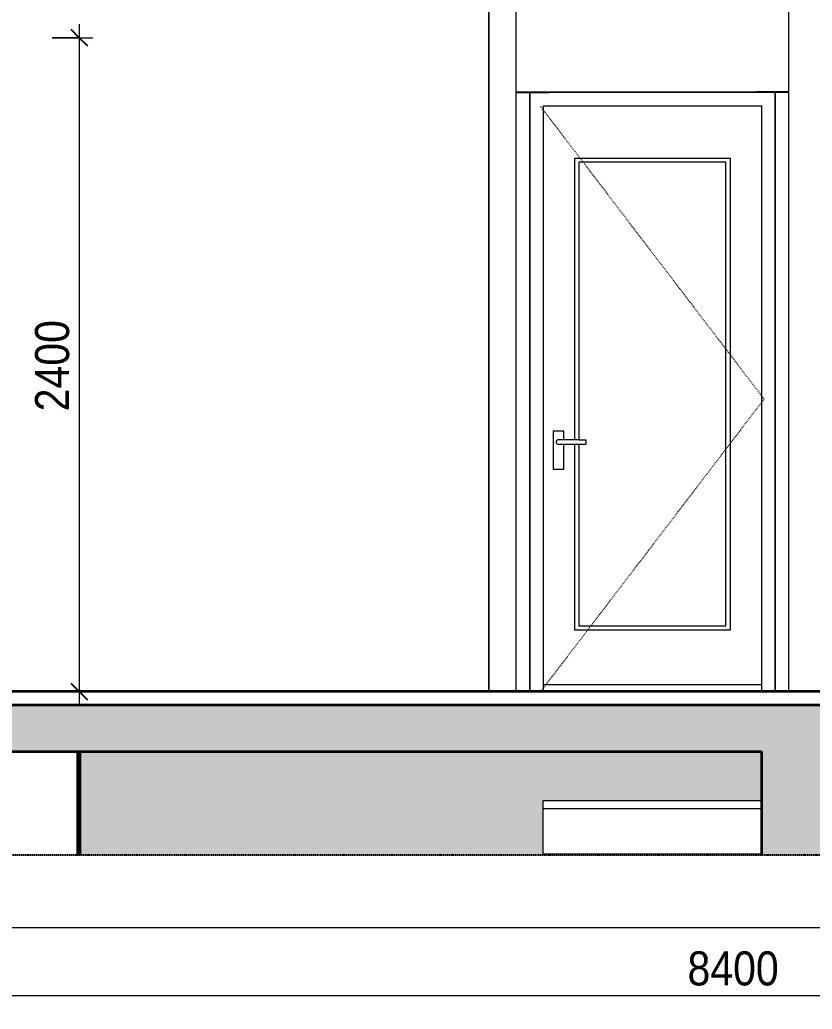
# Model space of a CAD drawing. Header units: millimetres. Extents: x 31499 to 223976, y 3719 to 80291.
# Drawn here: x 49051 to 51959, y 4434 to 8066 of the extents above; entities that cross this region are included whole.
import ezdxf

# ---------------------------------------------------------------- set-up
doc = ezdxf.new("R2010")
doc.units = ezdxf.units.MM
for name, pattern in [('Centre', [31.75, 6.35, -4.7625, 15.875, -4.7625]), ('Dash', [6, 3, -3]), ('Hidden', [7.14375, 4.7625, -2.38125]), ('IMPORT-CENTER _2_', [40.64, 25.4, -5.08, 5.08, -5.08])]:
    doc.linetypes.add(name, pattern=pattern)
for name, color, linetype, lineweight in [('0-4', 130, 'Continuous', 5), ('A-ANNO-DIMS', 211, 'Continuous', 9), ('A-ANNO-DIMS-50', 211, 'Continuous', 9), ('A-CLNG', 13, 'Continuous', 18), ('A-CLNG-1', 250, 'Continuous', 35), ('A-CLNG-PATT-1', 7, 'Continuous', 18), ('A-CLNG-PATT-2', 31, 'Continuous', 25), ('A-DETL-GENF', 92, 'Continuous', 18), ('A-DETL-GENF-4', 92, 'Hidden', 25), ('A-DETL-GENF-5', 9, 'Continuous', 18), ('A-DETL-GENF-HDLN-1', 7, 'Dash', 18), ('A-DETL-MEDM', 33, 'Continuous', 35), ('A-DOOR', 31, 'Continuous', 18), ('A-DOOR-1', 7, 'Continuous', 18), ('A-DOOR-3', 90, 'Continuous', 25), ('A-FLOR-FNSH-1', 250, 'Continuous', 35), ('A-FLOR-LEVL-2', 51, 'Centre', 9), ('A-WALL-6', 7, 'Continuous', 18), ('G-IMPT', 8, 'Continuous', 18), ('G-IMPT-3', 8, 'IMPORT-CENTER _2_', 18), ('M-EQPM', 50, 'Continuous', 18), ('M-EQPM-1', 50, 'Continuous', 25), ('M-EQPM-2', 7, 'Continuous', 18), ('S-COLS-10', 7, 'Continuous', 18)]:
    doc.layers.add(name, color=color, linetype=linetype, lineweight=lineweight)
doc.styles.add('UTM Avo', font='', dxfattribs={"width": 0.9, "height": 125})
doc.styles.get('UTM Avo').set_extended_font_data('UTM Avo')
doc.dimstyles.new('1_Dim_chi_tiet_2_5', dxfattribs={"dimscale": 304.8, "dimtxt": 124.912619, "dimasz": 0.19685, "dimexe": 0.164042, "dimexo": 0.0625, "dimgap": 0.016404, "dimtad": 1, "dimdec": 0, "dimrnd": 5, "dimzin": 0, "dimdsep": 46, "dimtxsty": 'UTM Avo', "dimblk1": 'OBLIQUE', "dimblk2": 'OBLIQUE', "dimsah": 1, "dimcen": 0.09, "dimdle": 0.164042, "dimazin": 0, "dimtfac": 1, "dimtdec": 4, "dimtix": 1, "dimtmove": 0, "dimatfit": 3, "dimfxl": 0.328084, "dimfxlon": 1, "dimtvp": 1, "dimtolj": 1, "dimtzin": 0, "dimarcsym": 2})

# ---------------------------------------------------------------- blocks, each defined once
blk = doc.blocks.new('DOOR_CW_01 CANH MO-PANEL KINH - DIG_02-800x2200-CỬA NHÔM KÍNH-400864-TKCS_CĂN HỘ LOẠI 2A - MẶT CẮT 1')
at = {"layer": 'A-DOOR-3'}
blk.add_line((38052.564287, 7800), (37932.564287, 7800), dxfattribs=at)
blk = doc.blocks.new('DOOR_CW_01 CANH MO-PANEL KINH - DIW_01-900x2200-CỬA GỖ VÂN LAMINATE-553393-TKCS_CĂN HỘ LOẠI 2A - MẶT CẮT 1')
at = {"layer": 'A-DOOR-3'}
blk.add_line((37052.564287, 7800), (37172.564287, 7800), dxfattribs=at)
blk = doc.blocks.new('DOOR_CW_01 CANH MO-PANEL KINH - DIG_01-900x2200-CỬA NHÔM KÍNH-901215-TKCS_CĂN HỘ LOẠI 2A - MẶT CẮT 1')
at = {"layer": 'A-DETL-GENF-HDLN-1'}
for p, q in [((37962.6, 6673.5), (37142.6, 7747)), ((37142.6, 5600), (37962.6, 6673.5))]:
    blk.add_line(p, q, dxfattribs=at)
at = {"layer": 'A-DOOR-1'}
for p, q in [((38002.6, 7800), (37102.6, 7800)), ((37102.6, 7800), (37102.6, 5600)), ((38002.6, 5600), (38002.6, 7800)), ((37152.6, 5600), (37152.6, 7750)), ((37152.6, 7750), (37952.6, 7750)), ((37952.6, 7750), (37952.6, 5600)), ((37267.6, 6524.5), (37267.6, 7558)), ((37267.6, 7558), (37837.6, 7558)), ((37837.6, 7558), (37837.6, 5826)), ((37822.6, 7543), (37282.6, 7543)), ((37282.6, 7543), (37282.6, 6524.5)), ((37822.6, 5841), (37822.6, 7543)), ((37227.3, 6556), (37187.8, 6556)), ((37187.8, 6556), (37187.8, 6416)), ((37227.3, 6524.5), (37227.3, 6556)), ((37282.6, 6524.5), (37207.6, 6524.5)), ((37282.6, 6507.5), (37207.6, 6507.5)), ((37227.3, 6416), (37227.3, 6507.5)), ((37267.6, 5826), (37267.6, 6507.5)), ((37282.6, 6524.5), (37308.4, 6524.5)), ((37282.6, 6507.5), (37282.6, 5841)), ((37308.4, 6507.5), (37282.6, 6507.5)), ((37308.4, 6524.5), (37308.4, 6507.5)), ((37187.8, 6416), (37227.3, 6416)), ((37837.6, 5826), (37267.6, 5826)), ((37282.6, 5841), (37822.6, 5841)), ((37152.6, 5626), (37952.6, 5626))]:
    blk.add_line(p, q, dxfattribs=at)
for start, end in [(90, 180), (180, 270)]:
    blk.add_arc((37207.6, 6516), 8.5, start, end, dxfattribs=at)
blk = doc.blocks.new('NCV_TKTC_TANG 2_rvt-2-TKCS_CĂN HỘ LOẠI 2A - MẶT CẮT 1')
at = {"layer": 'A-FLOR-FNSH-1'}
blk.add_line((41852.6, 5600), (35052.6, 5600), dxfattribs=at)
at = {"layer": 'A-WALL-6'}
for p, q in [((36952.6, 5600), (36952.6, 8100)), ((37102.6, 5700), (37102.6, 7800)), ((37102.6, 7800), (38002.6, 7800)), ((38002.6, 7800), (38002.6, 5700)), ((37102.6, 5600), (37102.6, 5700)), ((38002.6, 5700), (38002.6, 5600))]:
    blk.add_line(p, q, dxfattribs=at)
at = {"layer": 'S-COLS-10'}
for p, q in [((36952.6, 8100), (36952.6, 5600)), ((37052.6, 5600), (37052.6, 8100)), ((38052.6, 8100), (38052.6, 5600))]:
    blk.add_line(p, q, dxfattribs=at)
at = {"layer": 'A-DOOR'}
for name in ['DOOR_CW_01 CANH MO-PANEL KINH - DIW_01-900x2200-CỬA GỖ VÂN LAMINATE-553393-TKCS_CĂN HỘ LOẠI 2A - MẶT CẮT 1', 'DOOR_CW_01 CANH MO-PANEL KINH - DIG_01-900x2200-CỬA NHÔM KÍNH-901215-TKCS_CĂN HỘ LOẠI 2A - MẶT CẮT 1', 'DOOR_CW_01 CANH MO-PANEL KINH - DIG_02-800x2200-CỬA NHÔM KÍNH-400864-TKCS_CĂN HỘ LOẠI 2A - MẶT CẮT 1']:
    blk.add_blockref(name, (0, 0), dxfattribs=at)
blk = doc.blocks.new('Air_Conditioner_on_wall_20381 - Air_Conditioner_on_wall_20381-V13-TKCS_CĂN HỘ LOẠI 2A - MẶT CẮT 1')
at = {"layer": 'M-EQPM-2'}
for p, q in [((37152.2, 5170), (37152.2, 5200)), ((37152.2, 5200), (37952.2, 5200)), ((37952.2, 5200), (37952.2, 5170)), ((37152.2, 5004.1), (37152.2, 5170)), ((37952.2, 5170), (37152.2, 5170)), ((37952.2, 5170), (37952.2, 5004.1)), ((37152.2, 4999.9), (37152.2, 5004.1)), ((37152.2, 5004.1), (37952.2, 5004.1)), ((37952.2, 5004.1), (37952.2, 4999.9))]:
    blk.add_line(p, q, dxfattribs=at)
blk = doc.blocks.new('CL_01-VÁCH DỰNG THẠCH CAO CĂN HỘ LOẠI 1-5A5 - CL_01-VÁCH DỰNG THẠCH CAO CĂN HỘ LOẠI 1A-5-874219-TKCS_CĂN HỘ LOẠI 2A - MẶT CẮT 1')
at = {"layer": 'A-CLNG-PATT-1'}
h = blk.add_hatch(dxfattribs=at)
h.set_pattern_fill('FP_5', color=256, style=0, pattern_type=2)
h.set_pattern_definition([(0, (37692.33, 15875), (406.4, 101.6), [16.764, -288.036, 16.764, -288.036, -1625.6]), (0, (37692.33, 15875), (406.4, 101.6), [-609.6, 16.764, -592.836, 16.764, -288.036, -711.2]), (0, (37692.33, 15875), (406.4, 101.6), [-1524, 16.764, -186.436, 16.764, -491.236]), (120, (37844.73, 15925.8), (-291.1882, 301.1527), [16.764, -288.036, 16.764, -288.036, -1625.6]), (120, (37844.73, 15925.8), (-291.1882, 301.1527), [-609.6, 16.764, -592.836, 16.764, -288.036, -711.2]), (120, (37844.73, 15925.8), (-291.1882, 301.1527), [-1524, 16.764, -186.436, 16.764, -491.236]), (240, (37895.53, 16129), (-115.2118, -402.7527), [16.764, -288.036, 16.764, -288.036, -1625.6]), (240, (37895.53, 16129), (-115.2118, -402.7527), [-609.6, 16.764, -592.836, 16.764, -288.036, -711.2]), (240, (37895.53, 16129), (-115.2118, -402.7527), [-1524, 16.764, -186.436, 16.764, -491.236])])
h.paths.add_polyline_path([(41058.6, 5000), (41062.6, 5000), (41062.6, 5380), (41052.6, 5380), (41052.6, 5000)])
h.paths.add_polyline_path([(35448.5, 5000), (35452.4, 5000), (35452.4, 5380), (35442.4, 5380), (35442.4, 5000)])
at = {"layer": 'A-CLNG-PATT-2'}
h = blk.add_hatch(dxfattribs=at)
h.set_pattern_fill('FP_6', color=256, style=0, pattern_type=2)
h.set_pattern_definition([(0, (37692.334, 15875), (203.2, 50.8), [16.764, -135.636, 16.764, -135.636, -812.8]), (0, (37692.334, 15875), (203.2, 50.8), [-304.8, 16.764, -288.036, 16.764, -135.636, -355.6]), (0, (37692.334, 15875), (203.2, 50.8), [-762, 16.764, -84.836, 16.764, -237.236]), (120, (37768.534, 15900.4), (-145.5941, 150.57636), [16.764, -135.636, 16.764, -135.636, -812.8]), (120, (37768.534, 15900.4), (-145.5941, 150.57636), [-304.8, 16.764, -288.036, 16.764, -135.636, -355.6]), (120, (37768.534, 15900.4), (-145.5941, 150.57636), [-762, 16.764, -84.836, 16.764, -237.236]), (240, (37793.934, 16002), (-57.6059, -201.37636), [16.764, -135.636, 16.764, -135.636, -812.8]), (240, (37793.934, 16002), (-57.6059, -201.37636), [-304.8, 16.764, -288.036, 16.764, -135.636, -355.6]), (240, (37793.934, 16002), (-57.6059, -201.37636), [-762, 16.764, -84.836, 16.764, -237.236])])
h.paths.add_polyline_path([(41030, 5000), (41052.6, 5000), (41052.6, 5380), (38252.6, 5380), (38252.6, 5000), (40052.6, 5000)])
h.paths.add_polyline_path([(35452.6, 5000), (37152.2, 5000), (37152.2, 5200), (37952.2, 5200), (37952.2, 5380), (35452.4, 5380), (35452.4, 5000)])
at = {"layer": 'A-CLNG-1'}
for p, q in [((35442.4, 5380), (35442.4, 5000)), ((35452.4, 5000), (35452.4, 5380))]:
    blk.add_line(p, q, dxfattribs=at)
blk = doc.blocks.new('NCV_TKTC_TANG 1_rvt-2-TKCS_CĂN HỘ LOẠI 2A - MẶT CẮT 1')
at = {"layer": 'A-CLNG'}
blk.add_blockref('CL_01-VÁCH DỰNG THẠCH CAO CĂN HỘ LOẠI 1-5A5 - CL_01-VÁCH DỰNG THẠCH CAO CĂN HỘ LOẠI 1A-5-874219-TKCS_CĂN HỘ LOẠI 2A - MẶT CẮT 1', (0, 0), dxfattribs=at)
at = {"layer": 'M-EQPM'}
blk.add_blockref('Air_Conditioner_on_wall_20381 - Air_Conditioner_on_wall_20381-V13-TKCS_CĂN HỘ LOẠI 2A - MẶT CẮT 1', (0, 0), dxfattribs=at)
blk = doc.blocks.new('TKTC_XREF_251221_MB TANG 2-7 - TKTC_XREF_260130_MB TANG 2-5_dwg_$cc-V17-TKCS_CĂN HỘ LOẠI 2A - MẶT CẮT 1')
at = {"layer": 'G-IMPT-3'}
for p, q in [((37554.2, 5600), (37433.1, 5600)), ((37494.1, 5600), (37493.3, 5600))]:
    blk.add_line(p, q, dxfattribs=at)
at = {"layer": 'M-EQPM'}
for p, q in [((37538.7, 5600), (37448.7, 5600)), ((37448.7, 5600), (37493.7, 5600)), ((37493.4, 5600), (37493.4, 5600)), ((37493.7, 5600), (37538.7, 5600))]:
    blk.add_line(p, q, dxfattribs=at)
blk = doc.blocks.new('TKTC_XREF_251221_MB TANG 2-7 - TKTC_XREF_260130_MB TANG 2-5_dwg_CUM U_DN100-V18-TKCS_CĂN HỘ LOẠI 2A - MẶT CẮT 1')
at = {"layer": 'G-IMPT'}
for p, q in [((37439.6, 5600), (37438.1, 5600)), ((37438.1, 5600), (37450.2, 5600)), ((37439.6, 5600), (37441.9, 5600)), ((37448.7, 5600), (37439.6, 5600)), ((37440.7, 5600), (37447.5, 5600)), ((37549.9, 5600), (37441, 5600)), ((37441.9, 5600), (37446.4, 5600)), ((37442.1, 5600), (37442.9, 5600)), ((37442.1, 5600), (37446.2, 5600)), ((37442.9, 5600), (37445.4, 5600)), ((37442.9, 5600), (37445.4, 5600)), ((37442.9, 5600), (37445.4, 5600)), ((37445.4, 5600), (37446.2, 5600)), ((37446.4, 5600), (37448.7, 5600)), ((37543.6, 5600), (37447.3, 5600)), ((37447.3, 5600), (37450.5, 5600)), ((37450.2, 5600), (37448.7, 5600)), ((37540.5, 5600), (37450.5, 5600)), ((37543.6, 5600), (37540.5, 5600)), ((37542.2, 5600), (37540.7, 5600)), ((37540.7, 5600), (37552.8, 5600)), ((37542.2, 5600), (37544.5, 5600)), ((37551.3, 5600), (37542.2, 5600)), ((37543.4, 5600), (37550.2, 5600)), ((37544.5, 5600), (37549, 5600)), ((37544.7, 5600), (37545.5, 5600)), ((37544.7, 5600), (37548.8, 5600)), ((37545.5, 5600), (37548, 5600)), ((37545.5, 5600), (37548, 5600)), ((37545.5, 5600), (37548, 5600)), ((37548, 5600), (37548.8, 5600)), ((37549, 5600), (37551.3, 5600)), ((37552.8, 5600), (37551.3, 5600))]:
    blk.add_line(p, q, dxfattribs=at)
blk = doc.blocks.new('TKTC_XREF_251221_MB TANG 2-7 - TKTC_XREF_260130_MB TANG 2-5_dwg_THU NUOC - THU NUOC-444531-TKCS_MB TẦNG 1-4746810-TKCS_CĂN HỘ LOẠI 2A - MẶT CẮT 1')
at = {"layer": 'G-IMPT'}
for p, q in [((36628.7, 5600), (36478.7, 5600)), ((36478.7, 5600), (36628.7, 5600)), ((36603.7, 5600), (36503.7, 5600)), ((36503.7, 5600), (36603.7, 5600)), ((36598.7, 5600), (36508.7, 5600)), ((36508.7, 5600), (36598.7, 5600)), ((36508.7, 5600), (36598.7, 5600)), ((36598.7, 5600), (36508.7, 5600)), ((36521.6, 5600), (36521.6, 5600)), ((36521.6, 5600), (36521.6, 5600)), ((36521.6, 5600), (36521.6, 5600)), ((36521.6, 5600), (36545.7, 5600)), ((36545.7, 5600), (36521.6, 5600)), ((36585.8, 5600), (36521.6, 5600)), ((36521.6, 5600), (36585.8, 5600)), ((36585.8, 5600), (36521.6, 5600)), ((36521.6, 5600), (36585.8, 5600)), ((36533.9, 5600), (36533.9, 5600)), ((36533.9, 5600), (36533.9, 5600)), ((36573.4, 5600), (36533.9, 5600)), ((36533.9, 5600), (36573.4, 5600)), ((36573.4, 5600), (36533.9, 5600)), ((36533.9, 5600), (36573.4, 5600)), ((36543.9, 5600), (36543.9, 5600)), ((36543.9, 5600), (36543.9, 5600)), ((36563.5, 5600), (36543.9, 5600)), ((36543.9, 5600), (36563.5, 5600)), ((36563.5, 5600), (36543.9, 5600)), ((36543.9, 5600), (36563.5, 5600)), ((36585.8, 5600), (36561.7, 5600)), ((36561.7, 5600), (36585.8, 5600)), ((36563.5, 5600), (36563.5, 5600)), ((36563.5, 5600), (36563.5, 5600)), ((36573.4, 5600), (36573.4, 5600)), ((36573.4, 5600), (36573.4, 5600)), ((36585.8, 5600), (36585.8, 5600)), ((36585.8, 5600), (36585.8, 5600)), ((36585.8, 5600), (36585.8, 5600))]:
    blk.add_line(p, q, dxfattribs=at)
blk = doc.blocks.new('TKTC_XREF_251221_MB TANG 2-7 - TKTC_XREF_260130_MB TANG 2-5_dwg_$cc-V19-TKCS_CĂN HỘ LOẠI 2A - MẶT CẮT 1')
at = {"layer": 'G-IMPT-3'}
for p, q in [((37554.2, 5600), (37433.1, 5600)), ((37494.1, 5600), (37493.3, 5600))]:
    blk.add_line(p, q, dxfattribs=at)
at = {"layer": 'M-EQPM'}
for p, q in [((37538.7, 5600), (37448.7, 5600)), ((37448.7, 5600), (37493.7, 5600)), ((37493.4, 5600), (37493.4, 5600)), ((37493.7, 5600), (37538.7, 5600))]:
    blk.add_line(p, q, dxfattribs=at)
blk = doc.blocks.new('TKTC_XREF_251221_MB TANG 2-7 - TKTC_XREF_260130_MB TANG 2-5_dwg_CUM U_DN100-V20-TKCS_CĂN HỘ LOẠI 2A - MẶT CẮT 1')
at = {"layer": 'G-IMPT'}
for p, q in [((37439.6, 5600), (37438.1, 5600)), ((37438.1, 5600), (37450.2, 5600)), ((37439.6, 5600), (37441.9, 5600)), ((37448.7, 5600), (37439.6, 5600)), ((37440.7, 5600), (37447.5, 5600)), ((37549.9, 5600), (37441, 5600)), ((37441.9, 5600), (37446.4, 5600)), ((37442.1, 5600), (37442.9, 5600)), ((37442.1, 5600), (37446.2, 5600)), ((37442.9, 5600), (37445.4, 5600)), ((37442.9, 5600), (37445.4, 5600)), ((37442.9, 5600), (37445.4, 5600)), ((37445.4, 5600), (37446.2, 5600)), ((37446.4, 5600), (37448.7, 5600)), ((37543.6, 5600), (37447.3, 5600)), ((37447.3, 5600), (37450.5, 5600)), ((37450.2, 5600), (37448.7, 5600)), ((37540.5, 5600), (37450.5, 5600)), ((37543.6, 5600), (37540.5, 5600)), ((37542.2, 5600), (37540.7, 5600)), ((37540.7, 5600), (37552.8, 5600)), ((37542.2, 5600), (37544.5, 5600)), ((37551.3, 5600), (37542.2, 5600)), ((37543.4, 5600), (37550.2, 5600)), ((37544.5, 5600), (37549, 5600)), ((37544.7, 5600), (37545.5, 5600)), ((37544.7, 5600), (37548.8, 5600)), ((37545.5, 5600), (37548, 5600)), ((37545.5, 5600), (37548, 5600)), ((37545.5, 5600), (37548, 5600)), ((37548, 5600), (37548.8, 5600)), ((37549, 5600), (37551.3, 5600)), ((37552.8, 5600), (37551.3, 5600))]:
    blk.add_line(p, q, dxfattribs=at)
blk = doc.blocks.new('TKTC_XREF_251221_MB TANG 2-7 - TKTC_XREF_260130_MB TANG 2-5_dwg_THU NUOC - THU NUOC-444531-TKCS_MB TẦNG 1-4746804-TKCS_CĂN HỘ LOẠI 2A - MẶT CẮT 1')
at = {"layer": 'G-IMPT'}
for p, q in [((34278.6, 5600), (34128.6, 5600)), ((34128.6, 5600), (34278.6, 5600)), ((34253.6, 5600), (34153.6, 5600)), ((34153.6, 5600), (34253.6, 5600)), ((34248.6, 5600), (34158.6, 5600)), ((34158.6, 5600), (34248.6, 5600)), ((34158.6, 5600), (34248.6, 5600)), ((34248.6, 5600), (34158.6, 5600)), ((34171.5, 5600), (34171.5, 5600)), ((34171.5, 5600), (34171.5, 5600)), ((34171.5, 5600), (34171.5, 5600)), ((34171.5, 5600), (34195.6, 5600)), ((34195.6, 5600), (34171.5, 5600)), ((34235.7, 5600), (34171.5, 5600)), ((34171.5, 5600), (34235.7, 5600)), ((34235.7, 5600), (34171.5, 5600)), ((34171.5, 5600), (34235.7, 5600)), ((34183.8, 5600), (34183.8, 5600)), ((34183.8, 5600), (34183.8, 5600)), ((34223.3, 5600), (34183.8, 5600)), ((34183.8, 5600), (34223.3, 5600)), ((34223.3, 5600), (34183.8, 5600)), ((34183.8, 5600), (34223.3, 5600)), ((34193.8, 5600), (34193.8, 5600)), ((34193.8, 5600), (34193.8, 5600)), ((34213.4, 5600), (34193.8, 5600)), ((34193.8, 5600), (34213.4, 5600)), ((34213.4, 5600), (34193.8, 5600)), ((34193.8, 5600), (34213.4, 5600)), ((34235.7, 5600), (34211.6, 5600)), ((34211.6, 5600), (34235.7, 5600)), ((34213.4, 5600), (34213.4, 5600)), ((34213.4, 5600), (34213.4, 5600)), ((34223.3, 5600), (34223.3, 5600)), ((34223.3, 5600), (34223.3, 5600)), ((34235.7, 5600), (34235.7, 5600)), ((34235.7, 5600), (34235.7, 5600)), ((34235.7, 5600), (34235.7, 5600))]:
    blk.add_line(p, q, dxfattribs=at)
blk = doc.blocks.new('TKTC_XREF_251221_MB TANG 2-7 - TKTC_XREF_260130_MB TANG 2-5_dwg_CUM U_DN100-V21-TKCS_CĂN HỘ LOẠI 2A - MẶT CẮT 1')
at = {"layer": 'G-IMPT'}
for p, q in [((37834.5, 5600), (37836.8, 5600)), ((37835.6, 5600), (37842.5, 5600)), ((37835.9, 5600), (37836.3, 5600)), ((37945.2, 5600), (37836.3, 5600)), ((37836.8, 5600), (37841.3, 5600)), ((37836.8, 5600), (37836.8, 5600)), ((37837, 5600), (37837.8, 5600)), ((37837.8, 5600), (37840.3, 5600)), ((37837.8, 5600), (37840.3, 5600)), ((37837.8, 5600), (37840.3, 5600)), ((37840.3, 5600), (37841.1, 5600)), ((37841.3, 5600), (37843.6, 5600)), ((37841.4, 5600), (37841.3, 5600)), ((37938.9, 5600), (37842.6, 5600)), ((37935.7, 5600), (37845.7, 5600)), ((37937.1, 5600), (37939.4, 5600)), ((37938.3, 5600), (37945.1, 5600)), ((37939.4, 5600), (37944, 5600)), ((37939.4, 5600), (37939.4, 5600)), ((37939.6, 5600), (37940.4, 5600)), ((37940.4, 5600), (37942.9, 5600)), ((37940.4, 5600), (37942.9, 5600)), ((37940.4, 5600), (37942.9, 5600)), ((37942.9, 5600), (37943.7, 5600)), ((37944, 5600), (37946.2, 5600)), ((37944, 5600), (37944, 5600)), ((37944.9, 5600), (37945.2, 5600))]:
    blk.add_line(p, q, dxfattribs=at)
at = {"layer": 'G-IMPT', "flags": 128}
for points in [[(37834.5, 5600), (37833, 5600), (37833, 5600), (37845.2, 5600), (37845.2, 5600), (37843.6, 5600)], [(37843.6, 5600), (37843.6, 5600), (37834.5, 5600), (37834.5, 5600)], [(37837, 5600), (37837, 5600), (37841.1, 5600), (37841.1, 5600)], [(37842.3, 5600), (37842.6, 5600), (37845.7, 5600)], [(37938.6, 5600), (37938.9, 5600), (37935.7, 5600)], [(37937.2, 5600), (37935.7, 5600), (37935.7, 5600), (37947.8, 5600), (37947.8, 5600), (37946.3, 5600)], [(37946.2, 5600), (37946.3, 5600), (37937.2, 5600), (37937.1, 5600)], [(37939.7, 5600), (37939.6, 5600), (37943.7, 5600), (37943.7, 5600)]]:
    blk.add_lwpolyline(points, dxfattribs=at)
blk = doc.blocks.new('TKTC_XREF_251221_MB TANG 2-7 - TKTC_XREF_251221_MB TANG 2-7-2039446-TKCS_CĂN HỘ LOẠI 2A - MẶT CẮT 1')
at = {"layer": 'M-EQPM'}
for p, q in [((37553.6, 5600), (37434, 5600)), ((37434, 5600), (37553.6, 5600)), ((37435, 5600), (37554.6, 5600)), ((37554.6, 5600), (37435, 5600)), ((37435, 5600), (37554.6, 5600)), ((37436.1, 5600), (37555.7, 5600)), ((37436.1, 5600), (37555.7, 5600)), ((37552.6, 5600), (37436.8, 5600)), ((37436.8, 5600), (37552.6, 5600)), ((37552.6, 5600), (37436.8, 5600)), ((37436.8, 5600), (37552.6, 5600)), ((37554.6, 5600), (37436.8, 5600)), ((37553.6, 5600), (37437.8, 5600)), ((37437.8, 5600), (37553.6, 5600)), ((37553.6, 5600), (37437.8, 5600)), ((37437.8, 5600), (37553.6, 5600)), ((37555.7, 5600), (37437.8, 5600)), ((37553.7, 5600), (37437.9, 5600)), ((37437.9, 5600), (37553.7, 5600)), ((37555.7, 5600), (37437.9, 5600)), ((37952.6, 5600), (37832.9, 5600)), ((37832.9, 5600), (37833.2, 5600)), ((37953.3, 5600), (37832.9, 5600)), ((37832.9, 5600), (37953.3, 5600)), ((37833.2, 5600), (37953, 5600)), ((37953, 5600), (37952.6, 5600))]:
    blk.add_line(p, q, dxfattribs=at)
at = {"layer": 'M-EQPM-1'}
blk.add_line((33652.6, 5600), (42760.7, 5600), dxfattribs=at)
for name, p in [('TKTC_XREF_251221_MB TANG 2-7 - TKTC_XREF_260130_MB TANG 2-5_dwg_THU NUOC - THU NUOC-444531-TKCS_MB TẦNG 1-4746804-TKCS_CĂN HỘ LOẠI 2A - MẶT CẮT 1', (2349.1, 0)), ('TKTC_XREF_251221_MB TANG 2-7 - TKTC_XREF_260130_MB TANG 2-5_dwg_THU NUOC - THU NUOC-444531-TKCS_MB TẦNG 1-4746810-TKCS_CĂN HỘ LOẠI 2A - MẶT CẮT 1', (0, 0)), ('TKTC_XREF_251221_MB TANG 2-7 - TKTC_XREF_260130_MB TANG 2-5_dwg_THU NUOC - THU NUOC-444531-TKCS_MB TẦNG 1-4746810-TKCS_CĂN HỘ LOẠI 2A - MẶT CẮT 1', (0, 0)), ('TKTC_XREF_251221_MB TANG 2-7 - TKTC_XREF_260130_MB TANG 2-5_dwg_THU NUOC - THU NUOC-444531-TKCS_MB TẦNG 1-4746810-TKCS_CĂN HỘ LOẠI 2A - MẶT CẮT 1', (0, 0)), ('TKTC_XREF_251221_MB TANG 2-7 - TKTC_XREF_260130_MB TANG 2-5_dwg_THU NUOC - THU NUOC-444531-TKCS_MB TẦNG 1-4746810-TKCS_CĂN HỘ LOẠI 2A - MẶT CẮT 1', (0, 0)), ('TKTC_XREF_251221_MB TANG 2-7 - TKTC_XREF_260130_MB TANG 2-5_dwg_THU NUOC - THU NUOC-444531-TKCS_MB TẦNG 1-4746804-TKCS_CĂN HỘ LOẠI 2A - MẶT CẮT 1', (2350.1, 0)), ('TKTC_XREF_251221_MB TANG 2-7 - TKTC_XREF_260130_MB TANG 2-5_dwg_$cc-V17-TKCS_CĂN HỘ LOẠI 2A - MẶT CẮT 1', (-2.1, 0)), ('TKTC_XREF_251221_MB TANG 2-7 - TKTC_XREF_260130_MB TANG 2-5_dwg_$cc-V17-TKCS_CĂN HỘ LOẠI 2A - MẶT CẮT 1', (-1.1, 0)), ('TKTC_XREF_251221_MB TANG 2-7 - TKTC_XREF_260130_MB TANG 2-5_dwg_$cc-V17-TKCS_CĂN HỘ LOẠI 2A - MẶT CẮT 1', (-1.1, 0)), ('TKTC_XREF_251221_MB TANG 2-7 - TKTC_XREF_260130_MB TANG 2-5_dwg_$cc-V17-TKCS_CĂN HỘ LOẠI 2A - MẶT CẮT 1', (0, 0)), ('TKTC_XREF_251221_MB TANG 2-7 - TKTC_XREF_260130_MB TANG 2-5_dwg_$cc-V19-TKCS_CĂN HỘ LOẠI 2A - MẶT CẮT 1', (0, 0)), ('TKTC_XREF_251221_MB TANG 2-7 - TKTC_XREF_260130_MB TANG 2-5_dwg_CUM U_DN100-V18-TKCS_CĂN HỘ LOẠI 2A - MẶT CẮT 1', (-2.1, 0)), ('TKTC_XREF_251221_MB TANG 2-7 - TKTC_XREF_260130_MB TANG 2-5_dwg_CUM U_DN100-V18-TKCS_CĂN HỘ LOẠI 2A - MẶT CẮT 1', (-1.1, 0)), ('TKTC_XREF_251221_MB TANG 2-7 - TKTC_XREF_260130_MB TANG 2-5_dwg_CUM U_DN100-V18-TKCS_CĂN HỘ LOẠI 2A - MẶT CẮT 1', (-1.1, 0)), ('TKTC_XREF_251221_MB TANG 2-7 - TKTC_XREF_260130_MB TANG 2-5_dwg_CUM U_DN100-V18-TKCS_CĂN HỘ LOẠI 2A - MẶT CẮT 1', (0, 0)), ('TKTC_XREF_251221_MB TANG 2-7 - TKTC_XREF_260130_MB TANG 2-5_dwg_CUM U_DN100-V20-TKCS_CĂN HỘ LOẠI 2A - MẶT CẮT 1', (0, 0)), ('TKTC_XREF_251221_MB TANG 2-7 - TKTC_XREF_260130_MB TANG 2-5_dwg_$cc-V19-TKCS_CĂN HỘ LOẠI 2A - MẶT CẮT 1', (397.1, 0)), ('TKTC_XREF_251221_MB TANG 2-7 - TKTC_XREF_260130_MB TANG 2-5_dwg_CUM U_DN100-V21-TKCS_CĂN HỘ LOẠI 2A - MẶT CẮT 1', (0, 0))]:
    blk.add_blockref(name, p)
blk = doc.blocks.new('BORDER VIEW - BORDER VIEW-3707043-TKCS_CĂN HỘ LOẠI 2A - MẶT CẮT 1')
at = {"layer": 'A-DETL-GENF-4'}
blk.add_line((42610.7, 5000), (33302.6, 5000), dxfattribs=at)
blk = doc.blocks.new('DIMBLOCK65-TKCS_CĂN HỘ LOẠI 2A - MẶT CẮT 1')
at = {"layer": 'A-ANNO-DIMS-50', "lineweight": 25}
for p, q in [((49269.3, 8000), (49239.3, 8030)), ((49269.3, 8000), (49299.3, 7970)), ((49269.3, 5600), (49239.3, 5630)), ((49269.3, 5600), (49299.3, 5570))]:
    blk.add_line(p, q, dxfattribs=at)
at = {"layer": 'A-ANNO-DIMS-50'}
for p, q in [((49269.3, 8050), (49269.3, 5550)), ((49169.3, 8000), (49319.3, 8000)), ((49269.3, 8000), (49169.3, 8000)), ((49369.3, 5600), (49219.3, 5600)), ((49269.3, 5600), (49369.3, 5600))]:
    blk.add_line(p, q, dxfattribs=at)
at = {"layer": 'A-ANNO-DIMS-50', "color": 0, "insert": (49106.9, 6628.8), "char_height": 125, "width": 410.824, "attachment_point": 1, "rotation": 90, "line_spacing_factor": 1.110334, "style": 'UTM Avo'}
blk.add_mtext('2400', dxfattribs=at)
blk = doc.blocks.new('_Oblique')
at = {"color": 0, "linetype": 'ByBlock', "lineweight": -2}
blk.add_line((-0.5, -0.5), (0.5, 0.5), dxfattribs=at)
blk = doc.blocks.new('DIMBLOCK72-TKCS_CĂN HỘ LOẠI 2A - MẶT CẮT 1')
at = {"layer": 'A-ANNO-DIMS-50'}
for p, q in [((48872.6, 4834.2), (48872.6, 4684.2)), ((48872.6, 4734.2), (48872.6, 4834.2)), ((55672.7, 4834.2), (55672.7, 4684.2)), ((55672.7, 4734.2), (55672.7, 4834.2)), ((48872.6, 4734.2), (55672.7, 4734.2))]:
    blk.add_line(p, q, dxfattribs=at)
at = {"layer": 'A-ANNO-DIMS-50', "lineweight": 25}
for p, q in [((48872.6, 4734.2), (48902.6, 4764.2)), ((55672.7, 4734.2), (55702.7, 4764.2)), ((48872.6, 4734.2), (48842.6, 4704.2)), ((55672.7, 4734.2), (55642.7, 4704.2))]:
    blk.add_line(p, q, dxfattribs=at)
at = {"layer": 'A-ANNO-DIMS-50', "color": 0, "insert": (52101.4, 4896.5), "char_height": 125, "width": 410.824, "attachment_point": 1, "line_spacing_factor": 1.110334, "style": 'UTM Avo'}
blk.add_mtext('6800', dxfattribs=at)
blk = doc.blocks.new('DIMBLOCK75-TKCS_CĂN HỘ LOẠI 2A - MẶT CẮT 1')
at = {"layer": 'A-ANNO-DIMS-50'}
for p, q in [((47472.6, 4584.2), (47472.6, 4434.2)), ((47472.6, 4484.2), (47472.6, 4584.2)), ((55872.7, 4584.2), (55872.7, 4434.2)), ((55872.7, 4484.2), (55872.7, 4584.2)), ((47422.6, 4484.2), (55922.7, 4484.2))]:
    blk.add_line(p, q, dxfattribs=at)
at = {"layer": 'A-ANNO-DIMS-50', "lineweight": 25}
for p, q in [((47472.6, 4484.2), (47502.6, 4514.2)), ((55872.7, 4484.2), (55902.7, 4514.2)), ((47472.6, 4484.2), (47442.6, 4454.2)), ((55872.7, 4484.2), (55842.7, 4454.2))]:
    blk.add_line(p, q, dxfattribs=at)
at = {"layer": 'A-ANNO-DIMS-50', "color": 0, "insert": (51501.4, 4646.5), "char_height": 125, "width": 410.824, "attachment_point": 1, "line_spacing_factor": 1.110334, "style": 'UTM Avo'}
blk.add_mtext('8400', dxfattribs=at)

msp = doc.modelspace()

# ---------------------------------------------------------------- hatches: boundary and pattern name
at = {"layer": 'A-DETL-GENF-5'}
h = msp.add_hatch(dxfattribs=at)
h.set_pattern_fill('FP_3', color=256, style=0, pattern_type=2)
h.set_pattern_definition([(50, (51512.36, 15875), (364.368, -31.878), [38.1, -419.1]), (355, (51512.36, 15875), (-70.486, 382.113), [30.48, -335.28]), (100.451, (51542.72, 15872.34), (293.885, 350.233), [32.38, -356.18]), (46.184, (51512.36, 15976.6), (542.158, -84.086), [57.15, -628.65]), (96.636, (51557.54, 15969.6), (474.805, 494.855), [48.57, -534.27]), (351.184, (51512.36, 15976.6), (474.81, 494.85), [45.72, -502.92]), (21, (51563.16, 15951.2), (303.2285, -204.5305), [38.1, -419.1]), (326, (51563.16, 15951.2), (123.604, 368.376), [30.48, -335.28]), (71.451, (51588.43, 15934.16), (426.834, 163.843), [32.38, -356.18]), (37.5, (51512.36, 15875), (6.1766, 169.1102), [3.353, -327.863, 3.353, -337.007, -336.55]), (37.5, (51512.36, 15875), (6.1766, 169.1102), [-671.576, 3.353, -333.197]), (7.5, (51512.36, 15875), (133.639, 200.3615), [3.353, -190.703, 3.353, -320.243, -128.27]), (7.5, (51512.36, 15875), (133.639, 200.3615), [-517.652, 3.353, -124.917]), (327.5, (51399.07, 15875), (271.1818, -11.4584), [3.353, -123.647, 3.353, -392.887, -525.78]), (327.5, (51399.07, 15875), (271.1818, -11.4584), [-523.24, 3.353, -522.427]), (317.5, (51348.27, 15875), (296.2585, 50.853), [3.353, -161.747, 3.353, -259.791, -373.38]), (317.5, (51348.27, 15875), (296.2585, 50.853), [-428.244, 3.353, -370.027]), (45, (51512.36, 15875), (-125.7236, 125.7236), []), (45, (51512.36, 16065.5), (-125.7236, 125.7236), [])])
h.paths.add_polyline_path([(47472.6, 5000), (47772.7, 5000), (47772.7, 5380), (51772.7, 5380), (51772.7, 5000), (52072.6, 5000), (52072.7, 5380), (55872.7, 5380), (55872.7, 5360), (56272.6, 5360), (56272.7, 5000), (56430.8, 5000), (56469.6, 5005.1), (56472.7, 5006.4), (56472.7, 5360), (56580.8, 5360), (56580.8, 5530), (55872.7, 5530), (55872.7, 5550), (47472.6, 5550), (47472.6, 5201.7)])
h.paths.add_polyline_path([(55672.7, 7800), (55872.7, 7800), (55872.7, 7900), (55672.7, 7900), (55672.7, 7812.1)])
h.paths.add_polyline_path([(48872.6, 8000), (48872.6, 8100), (48672.6, 8100), (48672.6, 8000)])
h.paths.add_polyline_path([(56472.6, 8150), (56472.6, 8760), (56580.8, 8760), (56580.8, 8930), (55872.7, 8930), (55872.7, 8950), (47472.6, 8950), (47472.6, 8350), (47772.7, 8350), (47772.7, 8785), (51772.7, 8785), (51772.7, 8350), (52072.6, 8350), (52072.7, 8785), (55872.7, 8785), (55872.7, 8760), (56272.6, 8760), (56272.6, 8150)])

# ---------------------------------------------------------------- linework, layer by layer
at = {"layer": 'A-DETL-MEDM'}
for p, q in [((55872.7, 5550), (47472.6, 5550)), ((47772.7, 5380), (51772.7, 5380)), ((51772.7, 5380), (51772.7, 5000))]:
    msp.add_line(p, q, dxfattribs=at)
at = {"layer": 'A-FLOR-LEVL-2'}
msp.add_line((46542.6, 5600), (57297.7, 5600), dxfattribs=at)

# ---------------------------------------------------------------- block references
at = {"layer": '0-4'}
for name in ['NCV_TKTC_TANG 2_rvt-2-TKCS_CĂN HỘ LOẠI 2A - MẶT CẮT 1', 'NCV_TKTC_TANG 1_rvt-2-TKCS_CĂN HỘ LOẠI 2A - MẶT CẮT 1']:
    msp.add_blockref(name, (13820, 0), dxfattribs=at)
at = {"layer": 'A-DETL-GENF'}
msp.add_blockref('BORDER VIEW - BORDER VIEW-3707043-TKCS_CĂN HỘ LOẠI 2A - MẶT CẮT 1', (13820, 0), dxfattribs=at)
at = {"layer": 'M-EQPM'}
msp.add_blockref('TKTC_XREF_251221_MB TANG 2-7 - TKTC_XREF_251221_MB TANG 2-7-2039446-TKCS_CĂN HỘ LOẠI 2A - MẶT CẮT 1', (13820, 0), dxfattribs=at)

# ---------------------------------------------------------------- dimensions: what is measured, and where the dimension line sits
at = {"layer": 'A-ANNO-DIMS'}
dim = msp.add_linear_dim(base=(49269.3, 5600), p1=(49169.3, 8000), p2=(49369.3, 5600), angle=90, dimstyle='1_Dim_chi_tiet_2_5', override={"dimpost": '<>', "dimfxl": 2408.318916}, dxfattribs=at)
dim.commit()
dim.dimension.update_dxf_attribs({"geometry": 'DIMBLOCK65-TKCS_CĂN HỘ LOẠI 2A - MẶT CẮT 1', "text_midpoint": (49199.6, 6800)})
for base, p1, p2, override, picture, middle in [((55672.7, 4734.2), (48872.6, 4834.2), (55672.7, 4834.2), {"dimpost": '<>', "dimfxl": 6800.071331}, 'DIMBLOCK72-TKCS_CĂN HỘ LOẠI 2A - MẶT CẮT 1', (52272.6, 4803.8)), ((55872.7, 4484.2), (47472.6, 4584.2), (55872.7, 4584.2), {"dimpost": '<>', "dimfxl": 8400.071331}, 'DIMBLOCK75-TKCS_CĂN HỘ LOẠI 2A - MẶT CẮT 1', (51672.6, 4553.8))]:
    dim = msp.add_linear_dim(base=base, p1=p1, p2=p2, dimstyle='1_Dim_chi_tiet_2_5', override=override, dxfattribs=at)
    dim.commit()
    dim.dimension.update_dxf_attribs({"geometry": picture, "text_midpoint": middle})

doc.saveas('drawing.dxf')
